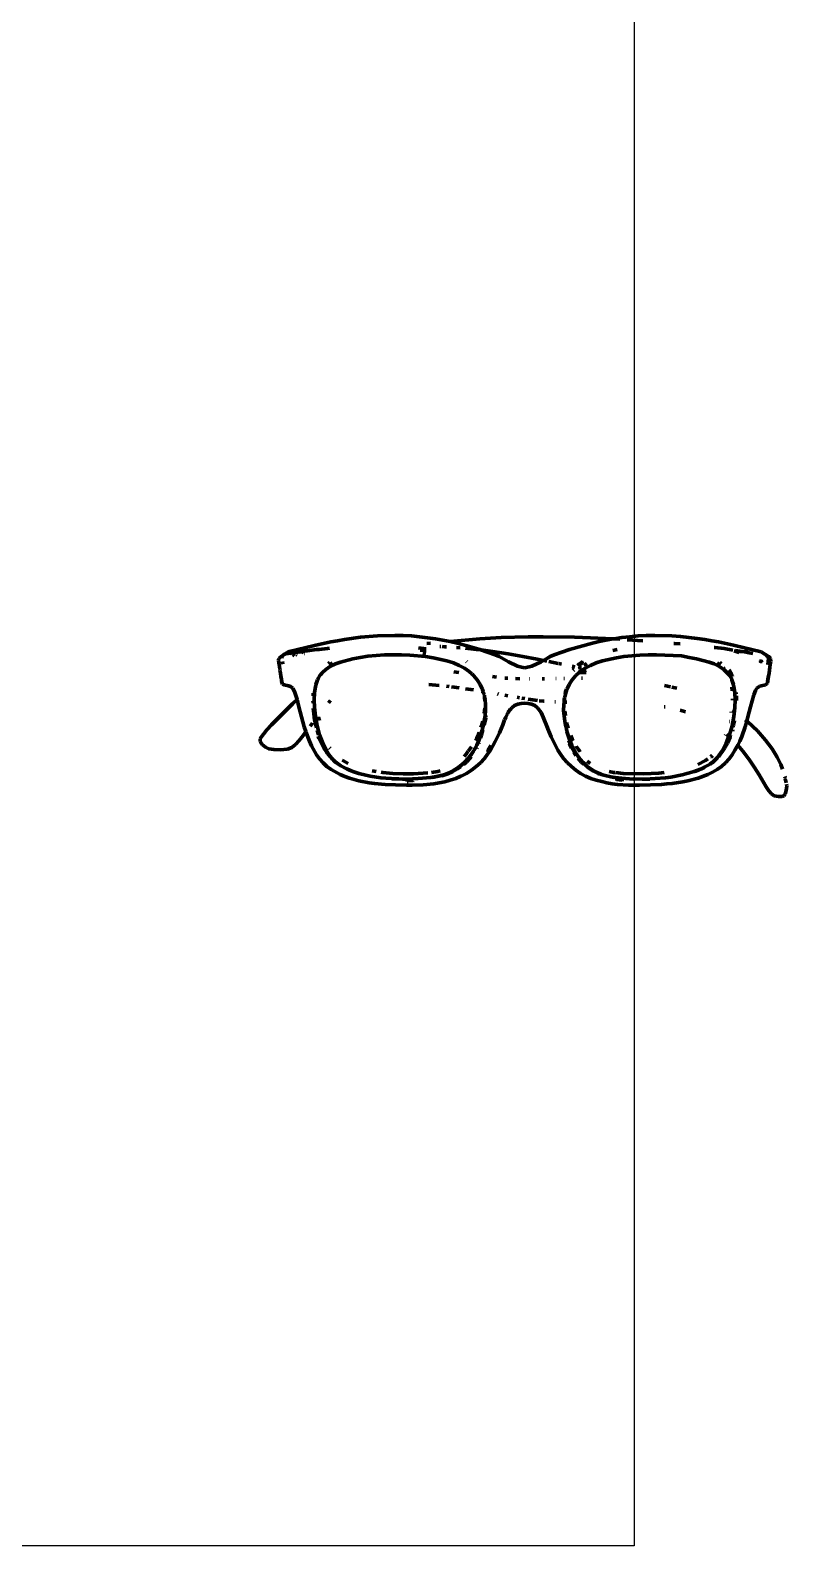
# Model space of a CAD drawing. Header units: millimetres. Extents: x 4307 to 31003, y 2809 to 20009.
# Drawn here: x 19522.9 to 19723.2, y 8538 to 8939.7 of the extents above; entities that cross this region are included whole.
import ezdxf

# ---------------------------------------------------------------- set-up
doc = ezdxf.new("R2010")
doc.units = ezdxf.units.MM
doc.layers.add('ProfileEdges', color=7, linetype='Continuous')

msp = doc.modelspace()

# ---------------------------------------------------------------- linework, layer by layer
msp.add_line((19618.59, 8741.74), (19619.75, 8741.62))
msp.add_lwpolyline([(17159.58, 9782.64), (19682.84, 9782.64), (19682.84, 8537.98), (17159.58, 8537.98)], close=True)
at = {"layer": 'ProfileEdges', "lineweight": 211}
for p, q in [((19604.31, 8777.88), (19602.52, 8777.56)), ((19604.31, 8777.88), (19606.16, 8778.23)), ((19610.34, 8778.8), (19606.16, 8778.23)), ((19610.34, 8778.8), (19614.86, 8779.16)), ((19614.86, 8779.16), (19619.42, 8779.28)), ((19621.66, 8779.25), (19619.42, 8779.28)), ((19623.85, 8779.15), (19621.66, 8779.25)), ((19623.85, 8779.15), (19626.02, 8778.95)), ((19630.21, 8778.43), (19626.02, 8778.95)), ((19634.12, 8777.72), (19630.21, 8778.43)), ((19641.97, 8778.38), (19634.12, 8777.72)), ((19647.64, 8778.75), (19641.97, 8778.38)), ((19654.79, 8778.91), (19647.64, 8778.75)), ((19654.79, 8778.91), (19658.76, 8778.93)), ((19667.08, 8778.83), (19658.76, 8778.93)), ((19671.26, 8778.68), (19667.08, 8778.83)), ((19677.18, 8778.37), (19671.26, 8778.68)), ((19673.6, 8777.72), (19677.18, 8778.37)), ((19677.18, 8778.37), (19677.52, 8778.43)), ((19679.03, 8778.27), (19677.18, 8778.37)), ((19677.52, 8778.43), (19679.59, 8778.76)), ((19681.72, 8778.96), (19679.59, 8778.76)), ((19685.12, 8777.83), (19681.02, 8778.13)), ((19683.87, 8779.15), (19681.72, 8778.96)), ((19686.07, 8779.25), (19683.87, 8779.15)), ((19688.31, 8779.28), (19686.07, 8779.25)), ((19692.86, 8779.16), (19688.31, 8779.28)), ((19692.86, 8779.16), (19695.13, 8778.98)), ((19695.13, 8778.98), (19699.51, 8778.51)), ((19699.51, 8778.51), (19701.57, 8778.23)), ((19703.42, 8777.88), (19701.57, 8778.23)), ((19703.42, 8777.88), (19705.21, 8777.56)), ((19589.79, 8773.99), (19589.32, 8773.71)), ((19589.79, 8773.99), (19589.72, 8773.82)), ((19590.36, 8774.34), (19589.79, 8773.99)), ((19589.84, 8774.11), (19589.79, 8773.99)), ((19590.36, 8774.34), (19589.84, 8774.11)), ((19590.45, 8774.38), (19590.36, 8774.34)), ((19591.28, 8774.9), (19590.45, 8774.38)), ((19591.97, 8774.61), (19590.45, 8774.38)), ((19591.28, 8774.9), (19591.56, 8775.02)), ((19591.56, 8775.02), (19595.64, 8776.01)), ((19593.48, 8774.82), (19591.97, 8774.61)), ((19592.2, 8774.43), (19591.97, 8774.61)), ((19592.47, 8774.22), (19592.9, 8773.89)), ((19593.26, 8774.13), (19593.11, 8773.93)), ((19593.57, 8774.02), (19593.43, 8774.13)), ((19593.48, 8774.82), (19593.85, 8774.87)), ((19593.85, 8774.87), (19593.9, 8774.88)), ((19594.25, 8775.56), (19593.87, 8775.32)), ((19593.87, 8775.32), (19594.45, 8775.45)), ((19593.9, 8774.88), (19594.21, 8775.11)), ((19593.9, 8774.88), (19594.24, 8774.93)), ((19594.21, 8775.11), (19594.57, 8775.35)), ((19596.25, 8775.2), (19594.24, 8774.93)), ((19595.13, 8775.17), (19594.24, 8774.93)), ((19594.24, 8774.93), (19595.17, 8774.84)), ((19594.5, 8775.68), (19594.41, 8775.66)), ((19594.45, 8775.45), (19595.05, 8775.58)), ((19594.57, 8775.35), (19595.77, 8775.64)), ((19595.05, 8775.58), (19595.56, 8775.69)), ((19595.45, 8775.41), (19595.13, 8775.17)), ((19595.17, 8774.84), (19595.35, 8774.68)), ((19595.77, 8775.64), (19595.45, 8775.41)), ((19595.54, 8774.52), (19595.61, 8774.46)), ((19598.56, 8776.69), (19595.64, 8776.01)), ((19596.25, 8775.2), (19598.75, 8775.52)), ((19602.52, 8777.56), (19598.56, 8776.69)), ((19598.75, 8775.52), (19599.4, 8775.6)), ((19599.45, 8775.6), (19601.66, 8775.86)), ((19602.13, 8775.91), (19601.66, 8775.86)), ((19616.73, 8774.12), (19612.34, 8773.77)), ((19616.73, 8774.12), (19621.2, 8774.16)), ((19623.4, 8774.07), (19621.2, 8774.16)), ((19623.4, 8774.07), (19627.62, 8773.67)), ((19627.64, 8775.73), (19625.72, 8775.98)), ((19627.74, 8775.28), (19626.19, 8775.42)), ((19626.87, 8774.62), (19627.68, 8774.51)), ((19627.78, 8775.71), (19627.64, 8775.73)), ((19628.87, 8777.23), (19627.89, 8777.14)), ((19631.66, 8776.34), (19631.37, 8776.35)), ((19632.73, 8776.3), (19631.99, 8776.33)), ((19632.73, 8776.3), (19633.15, 8776.27)), ((19635.93, 8777.28), (19634.12, 8777.72)), ((19635.8, 8776.09), (19636.76, 8776.02)), ((19639.21, 8776.34), (19635.93, 8777.28)), ((19641.13, 8775.6), (19638.19, 8775.89)), ((19639.21, 8776.34), (19642.01, 8775.53)), ((19642.01, 8775.53), (19641.13, 8775.6)), ((19642.01, 8775.53), (19642.21, 8775.46)), ((19645.32, 8775.06), (19642.21, 8775.46)), ((19642.21, 8775.46), (19646.05, 8774.18)), ((19649.44, 8774.42), (19645.32, 8775.06)), ((19646.05, 8774.18), (19647.06, 8773.71)), ((19653.4, 8773.72), (19649.44, 8774.42)), ((19661.68, 8774.18), (19660.61, 8773.66)), ((19665.72, 8775.53), (19661.68, 8774.18)), ((19665.72, 8775.53), (19671.8, 8777.25)), ((19671.8, 8777.25), (19673.6, 8777.72)), ((19677.96, 8775.46), (19677.17, 8775.31)), ((19677.96, 8775.46), (19678.35, 8775.52)), ((19680.11, 8773.67), (19684.33, 8774.07)), ((19686.53, 8774.16), (19684.33, 8774.07)), ((19686.53, 8774.16), (19688.76, 8774.18)), ((19688.76, 8774.18), (19693.22, 8773.98)), ((19693.22, 8773.98), (19695.42, 8773.84)), ((19693.34, 8777.19), (19693.57, 8777.17)), ((19693.57, 8777.17), (19695.07, 8777.02)), ((19704.08, 8776.13), (19704.21, 8776.12)), ((19704.21, 8776.12), (19706.7, 8775.78)), ((19705.21, 8777.56), (19709.17, 8776.69)), ((19708.95, 8775.42), (19706.7, 8775.78)), ((19709.17, 8776.69), (19712.09, 8776.01)), ((19710.66, 8774.79), (19709.38, 8775.18)), ((19709.38, 8775.18), (19710.03, 8775.12)), ((19712.04, 8774.92), (19709.57, 8775.32)), ((19710.78, 8775.04), (19712.04, 8774.92)), ((19712.04, 8774.92), (19713.31, 8774.71)), ((19712.09, 8776.01), (19716.17, 8775.02)), ((19712.19, 8775.69), (19712.68, 8775.58)), ((19712.72, 8775.79), (19712.54, 8775.78)), ((19712.68, 8775.58), (19712.87, 8775.54)), ((19713.32, 8775.66), (19712.72, 8775.79)), ((19713.31, 8774.71), (19714.29, 8774.54)), ((19713.48, 8775.56), (19713.32, 8775.66)), ((19716.17, 8775.02), (19716.45, 8774.9)), ((19718.41, 8773.71), (19716.45, 8774.9)), ((19717.7, 8773.96), (19717.67, 8773.96)), ((19718.29, 8773.67), (19717.7, 8773.96)), ((19588.68, 8772.77), (19588.77, 8773.19)), ((19588.76, 8771.99), (19588.68, 8772.77)), ((19588.76, 8771.99), (19588.83, 8771.58)), ((19589.32, 8773.71), (19588.77, 8773.19)), ((19588.83, 8771.58), (19588.82, 8771.55)), ((19588.82, 8771.55), (19588.82, 8771.5)), ((19588.82, 8771.5), (19588.89, 8771.18)), ((19588.93, 8770.94), (19588.89, 8771.18)), ((19588.91, 8770.89), (19588.93, 8770.94)), ((19589.04, 8770.15), (19588.91, 8770.89)), ((19589.03, 8770.1), (19589.04, 8770.15)), ((19589.16, 8769.32), (19589.03, 8770.1)), ((19589.62, 8773.41), (19589.63, 8773.27)), ((19589.83, 8771.69), (19589.7, 8772.42)), ((19600.29, 8769.49), (19601.17, 8770.22)), ((19602.44, 8771.1), (19601.17, 8770.22)), ((19602.21, 8772.15), (19601.78, 8771.84)), ((19602.11, 8771.42), (19602.92, 8771.98)), ((19603.7, 8771.73), (19602.44, 8771.1)), ((19605.05, 8772.23), (19603.7, 8771.73)), ((19605.05, 8772.23), (19608.35, 8773.12)), ((19608.35, 8773.12), (19610.28, 8773.48)), ((19610.28, 8773.48), (19612.34, 8773.77)), ((19627.62, 8773.67), (19629.6, 8773.36)), ((19633.27, 8772.52), (19629.6, 8773.36)), ((19633.27, 8772.52), (19634.97, 8772.03)), ((19636.47, 8771.34), (19634.97, 8772.03)), ((19636.47, 8771.34), (19637.88, 8770.59)), ((19637.88, 8770.59), (19639.15, 8769.71)), ((19638.46, 8772.34), (19638.53, 8772.29)), ((19647.06, 8773.71), (19649.53, 8772.3)), ((19651.97, 8771.14), (19649.53, 8772.3)), ((19652.98, 8770.85), (19651.97, 8771.14)), ((19652.98, 8770.85), (19653.86, 8770.7)), ((19653.4, 8773.72), (19657.13, 8773.01)), ((19655.76, 8771.14), (19653.86, 8770.7)), ((19655.76, 8771.14), (19658.19, 8772.3)), ((19658.84, 8772.66), (19657.13, 8773.01)), ((19658.84, 8772.66), (19658.19, 8772.3)), ((19658.91, 8772.65), (19658.84, 8772.66)), ((19660.61, 8773.66), (19658.91, 8772.65)), ((19659.68, 8772.49), (19658.91, 8772.65)), ((19662.69, 8771.88), (19660.21, 8772.38)), ((19663.62, 8771.69), (19662.86, 8771.84)), ((19666.43, 8771.11), (19667.16, 8770.97)), ((19667.03, 8770.62), (19666.51, 8770.81)), ((19666.71, 8770), (19666.87, 8770.21)), ((19668.25, 8771.67), (19667.93, 8771.35)), ((19668.02, 8771.11), (19668.2, 8771.29)), ((19668.14, 8770.77), (19668.57, 8770.68)), ((19668.2, 8771.29), (19669.18, 8771.98)), ((19668.25, 8771.67), (19669.25, 8772.41)), ((19668.27, 8770.4), (19668.57, 8770.68)), ((19668.49, 8770.09), (19668.36, 8770.14)), ((19668.57, 8770.68), (19668.66, 8770.76)), ((19668.57, 8770.68), (19668.77, 8770.64)), ((19669.65, 8770.46), (19668.57, 8769.71)), ((19668.84, 8770.88), (19668.66, 8770.76)), ((19669.34, 8772.09), (19669.48, 8772.2)), ((19669.9, 8771.61), (19669.56, 8771.37)), ((19669.56, 8770.48), (19669.65, 8770.46)), ((19669.84, 8770.59), (19669.65, 8770.46)), ((19669.65, 8770.46), (19670.17, 8770.35)), ((19669.84, 8770.59), (19671.25, 8771.34)), ((19670.3, 8771.81), (19669.9, 8771.61)), ((19671.25, 8771.34), (19672.76, 8772.03)), ((19672.76, 8772.03), (19674.46, 8772.52)), ((19674.46, 8772.52), (19678.13, 8773.36)), ((19680.11, 8773.67), (19678.13, 8773.36)), ((19695.42, 8773.84), (19697.45, 8773.48)), ((19697.45, 8773.48), (19699.38, 8773.12)), ((19702.68, 8772.23), (19699.38, 8773.12)), ((19704.03, 8771.73), (19702.68, 8772.23)), ((19704.03, 8771.73), (19705.28, 8771.1)), ((19705.62, 8771.42), (19704.81, 8771.98)), ((19706.56, 8770.22), (19705.28, 8771.1)), ((19705.52, 8772.15), (19705.95, 8771.84)), ((19706.75, 8770.51), (19706.54, 8770.69)), ((19707.44, 8769.49), (19706.56, 8770.22)), ((19707.92, 8770.08), (19708.17, 8769.84)), ((19708.17, 8769.84), (19708.61, 8769.12)), ((19716.09, 8772.48), (19716.31, 8772.43)), ((19716.22, 8772.54), (19716.31, 8772.5)), ((19716.3, 8772.36), (19716.31, 8772.43)), ((19716.31, 8772.5), (19716.32, 8772.59)), ((19716.31, 8772.5), (19716.53, 8772.43)), ((19716.31, 8772.43), (19716.31, 8772.5)), ((19716.31, 8772.43), (19716.53, 8772.43)), ((19716.53, 8772.43), (19716.57, 8772.37)), ((19716.57, 8772.37), (19716.73, 8772.34)), ((19716.57, 8772.37), (19716.74, 8772.15)), ((19718.25, 8771.47), (19718.46, 8773.06)), ((19718.35, 8773.48), (19718.29, 8773.67)), ((19718.42, 8773.25), (19718.36, 8773.43)), ((19718.41, 8773.71), (19718.96, 8773.19)), ((19718.7, 8770.05), (19718.57, 8769.32)), ((19718.69, 8770.15), (19718.82, 8770.84)), ((19718.7, 8770.05), (19718.69, 8770.15)), ((19718.81, 8770.89), (19718.7, 8770.1)), ((19718.8, 8770.94), (19718.91, 8771.5)), ((19718.82, 8770.84), (19718.8, 8770.94)), ((19718.9, 8771.6), (19719.03, 8772.5)), ((19718.91, 8771.55), (19718.9, 8771.6)), ((19718.91, 8771.5), (19718.91, 8771.55)), ((19719, 8772.93), (19718.96, 8773.19)), ((19719, 8772.93), (19719.03, 8772.5)), ((19589.27, 8768.51), (19589.16, 8769.32)), ((19589.26, 8768.46), (19589.27, 8768.51)), ((19589.26, 8768.46), (19589.37, 8767.83)), ((19589.36, 8768.28), (19589.46, 8767.59)), ((19589.37, 8767.83), (19589.36, 8768.28)), ((19589.36, 8767.77), (19589.37, 8767.83)), ((19589.4, 8767.63), (19589.36, 8767.77)), ((19589.42, 8767.45), (19589.4, 8767.63)), ((19589.44, 8767.35), (19589.42, 8767.45)), ((19589.43, 8767.29), (19589.44, 8767.35)), ((19589.43, 8767.29), (19589.47, 8767.14)), ((19589.46, 8767.59), (19589.53, 8767.1)), ((19589.68, 8766.4), (19589.47, 8767.14)), ((19589.53, 8767.1), (19589.47, 8767.14)), ((19590.13, 8766.19), (19589.68, 8766.4)), ((19590.13, 8766.19), (19591.32, 8765.92)), ((19591.86, 8765.71), (19591.32, 8765.92)), ((19598.98, 8767.5), (19598.45, 8765.74)), ((19598.98, 8767.5), (19598.55, 8766.25)), ((19598.99, 8767.57), (19598.98, 8767.5)), ((19599.03, 8767.65), (19598.99, 8767.57)), ((19599.03, 8767.65), (19599.7, 8768.84)), ((19599.11, 8767.94), (19599.03, 8767.65)), ((19599.99, 8769.15), (19599.7, 8768.84)), ((19599.76, 8768.74), (19599.73, 8768.66)), ((19599.99, 8769.15), (19599.76, 8768.74)), ((19600.29, 8769.49), (19599.99, 8769.15)), ((19600.09, 8769.33), (19599.99, 8769.15)), ((19600.09, 8769.33), (19600.29, 8769.49)), ((19631.16, 8766), (19628.5, 8766.28)), ((19636.44, 8769.45), (19635.07, 8769.6)), ((19639.15, 8769.71), (19639.84, 8769.08)), ((19639.84, 8769.08), (19639.62, 8769.11)), ((19639.9, 8769.07), (19639.84, 8769.08)), ((19639.9, 8769.07), (19640.28, 8768.68)), ((19641.25, 8767.54), (19640.28, 8768.68)), ((19642.06, 8766.28), (19641.25, 8767.54)), ((19642.06, 8766.28), (19642.62, 8765.13)), ((19645.89, 8768.29), (19645.37, 8768.36)), ((19645.89, 8768.29), (19646.4, 8768.23)), ((19648.61, 8767.97), (19648.76, 8767.95)), ((19649.35, 8767.93), (19648.76, 8767.95)), ((19652.6, 8767.81), (19651.45, 8767.86)), ((19655.14, 8767.79), (19655.07, 8767.79)), ((19659.14, 8767.79), (19658.47, 8767.78)), ((19662.23, 8767.83), (19662.14, 8767.83)), ((19664.36, 8767.87), (19664.24, 8767.87)), ((19665.09, 8765.13), (19665.65, 8766.28)), ((19665.65, 8766.28), (19666.47, 8767.54)), ((19667.44, 8768.68), (19666.47, 8767.54)), ((19667.44, 8768.68), (19668.32, 8769.48)), ((19668.22, 8769.48), (19668.32, 8769.48)), ((19668.32, 8769.48), (19668.57, 8769.71)), ((19668.32, 8769.48), (19670.11, 8769.5)), ((19669.14, 8767.96), (19668.86, 8767.95)), ((19670.11, 8769.5), (19669.87, 8769.59)), ((19690.92, 8766.02), (19692.51, 8765.66)), ((19707.64, 8769.33), (19707.44, 8769.49)), ((19707.44, 8769.49), (19707.74, 8769.15)), ((19707.64, 8769.33), (19707.74, 8769.15)), ((19707.74, 8769.15), (19707.91, 8768.84)), ((19707.74, 8769.15), (19708.03, 8768.84)), ((19708.62, 8767.94), (19708.03, 8768.84)), ((19708.88, 8768.61), (19708.61, 8769.12)), ((19708.66, 8767.8), (19708.62, 8767.94)), ((19708.66, 8767.8), (19708.7, 8767.65)), ((19708.74, 8767.57), (19708.7, 8767.65)), ((19708.75, 8767.51), (19708.74, 8767.57)), ((19709.17, 8766.25), (19708.75, 8767.51)), ((19708.75, 8767.51), (19709.27, 8765.74)), ((19708.92, 8768.51), (19708.88, 8768.61)), ((19715.32, 8765.27), (19716.11, 8765.87)), ((19717.6, 8766.19), (19716.11, 8765.87)), ((19717.9, 8766.39), (19717.6, 8766.19)), ((19718.21, 8766.72), (19717.9, 8766.39)), ((19718.2, 8767.1), (19718.27, 8767.59)), ((19718.26, 8767.14), (19718.2, 8767.1)), ((19718.26, 8767.14), (19718.21, 8766.72)), ((19718.3, 8767.29), (19718.26, 8767.14)), ((19718.27, 8767.59), (19718.37, 8768.28)), ((19718.3, 8767.43), (19718.29, 8767.35)), ((19718.29, 8767.35), (19718.3, 8767.29)), ((19718.33, 8767.63), (19718.3, 8767.43)), ((19718.37, 8767.72), (19718.33, 8767.63)), ((19718.36, 8767.83), (19718.47, 8768.41)), ((19718.37, 8768.28), (19718.36, 8767.83)), ((19718.37, 8767.77), (19718.36, 8767.83)), ((19718.37, 8767.72), (19718.37, 8767.77)), ((19718.57, 8769.32), (19718.46, 8768.51)), ((19718.46, 8768.51), (19718.47, 8768.46)), ((19718.47, 8768.41), (19718.47, 8768.46)), ((19592.41, 8765.27), (19591.86, 8765.71)), ((19593.55, 8762.32), (19592.34, 8761.15)), ((19592.41, 8765.27), (19592.98, 8764.17)), ((19593.49, 8762.55), (19592.98, 8764.17)), ((19593.55, 8762.32), (19593.49, 8762.55)), ((19594.04, 8760.4), (19593.55, 8762.32)), ((19593.68, 8762.44), (19593.59, 8762.36)), ((19597.79, 8761.77), (19597.78, 8762.02)), ((19597.82, 8763.71), (19597.8, 8763.28)), ((19597.82, 8763.71), (19597.84, 8763.96)), ((19598.22, 8764.04), (19598.13, 8762.23)), ((19598.13, 8762.23), (19598.19, 8760.19)), ((19598.45, 8765.74), (19598.22, 8764.04)), ((19601.87, 8761.42), (19602.44, 8762.07)), ((19633.86, 8765.72), (19633.13, 8765.8)), ((19636.46, 8765.38), (19634.5, 8765.64)), ((19640.28, 8764.84), (19638.18, 8765.15)), ((19642.87, 8764.42), (19642.37, 8764.51)), ((19642.63, 8765.1), (19642.62, 8765.13)), ((19642.7, 8764.95), (19642.63, 8765.1)), ((19642.87, 8764.42), (19642.7, 8764.95)), ((19642.85, 8765.07), (19642.86, 8765.03)), ((19643.07, 8763.73), (19642.87, 8764.42)), ((19643.15, 8763.56), (19643.07, 8763.73)), ((19643.18, 8763.48), (19643.15, 8763.56)), ((19643.24, 8762.84), (19643.18, 8763.48)), ((19643.24, 8762.84), (19643.32, 8762.06)), ((19643.35, 8762.3), (19643.24, 8762.84)), ((19643.32, 8762.06), (19643.32, 8761.92)), ((19643.48, 8760.85), (19643.35, 8762.3)), ((19646.88, 8763.73), (19646.65, 8763.77)), ((19649.37, 8763.29), (19648.61, 8763.42)), ((19651.82, 8762.88), (19652.52, 8762.76)), ((19653.06, 8762.67), (19653.85, 8762.54)), ((19654.8, 8762.39), (19657.27, 8762.05)), ((19657.71, 8761.99), (19658.86, 8761.83)), ((19659.05, 8761.82), (19658.86, 8761.83)), ((19664.34, 8762.3), (19664.27, 8761.63)), ((19664.34, 8762.3), (19664.44, 8762.77)), ((19664.36, 8762.06), (19664.44, 8762.77)), ((19664.36, 8761.63), (19664.36, 8762.06)), ((19664.44, 8762.77), (19664.45, 8762.91)), ((19664.45, 8762.91), (19664.63, 8763.73)), ((19664.57, 8763.79), (19664.79, 8764.88)), ((19664.63, 8763.73), (19665.01, 8764.95)), ((19664.85, 8765.05), (19664.79, 8764.88)), ((19665.06, 8765.06), (19665.01, 8764.95)), ((19665.09, 8765.13), (19665.06, 8765.06)), ((19692.87, 8765.58), (19694.14, 8765.29)), ((19708.76, 8765.61), (19708.85, 8764.58)), ((19708.88, 8762.17), (19708.88, 8762.47)), ((19709.27, 8765.74), (19709.5, 8764.04)), ((19709.5, 8764.04), (19709.59, 8762.23)), ((19709.51, 8760.19), (19709.59, 8762.23)), ((19709.89, 8763.83), (19709.87, 8764.18)), ((19709.95, 8762.54), (19709.92, 8763.27)), ((19709.93, 8762.03), (19709.95, 8762.54)), ((19713.63, 8760.33), (19714.55, 8763.5)), ((19714.99, 8764.71), (19714.55, 8763.5)), ((19715.32, 8765.27), (19714.99, 8764.71)), ((19586.8, 8755.57), (19592.34, 8761.15)), ((19594.04, 8760.4), (19594.7, 8757.75)), ((19597.8, 8761.36), (19597.79, 8761.77)), ((19597.87, 8759.4), (19597.85, 8760)), ((19597.87, 8759.4), (19598.21, 8756.94)), ((19598.19, 8760.19), (19598.44, 8757.83)), ((19598.44, 8757.83), (19598.88, 8755.36)), ((19642.88, 8755.22), (19643.38, 8757.99)), ((19643.09, 8758.58), (19643.21, 8759.28)), ((19643.27, 8760.03), (19643.21, 8759.28)), ((19643.38, 8757.99), (19643.49, 8759.41)), ((19643.49, 8759.41), (19643.48, 8760.85)), ((19643.65, 8757.94), (19643.63, 8757.8)), ((19649.26, 8758.52), (19648.83, 8757.63)), ((19649.26, 8758.52), (19649.42, 8758.84)), ((19649.58, 8759.03), (19649.42, 8758.84)), ((19650.47, 8760.12), (19649.58, 8759.03)), ((19650.05, 8759.76), (19649.58, 8759.03)), ((19650.47, 8760.12), (19651.19, 8760.67)), ((19651.19, 8760.67), (19652.02, 8761.07)), ((19652.02, 8761.07), (19652.91, 8761.25)), ((19652.91, 8761.25), (19653.84, 8761.3)), ((19654.77, 8761.25), (19653.84, 8761.3)), ((19655.7, 8761.07), (19654.77, 8761.25)), ((19655.7, 8761.07), (19656.54, 8760.68)), ((19657.21, 8760.12), (19656.54, 8760.68)), ((19658.24, 8758.84), (19657.21, 8760.12)), ((19658.77, 8757.6), (19658.24, 8758.84)), ((19661.86, 8761.65), (19661.98, 8761.65)), ((19664.19, 8760.85), (19664.17, 8759.41)), ((19664.17, 8759.41), (19664.46, 8756.6)), ((19664.27, 8761.63), (19664.19, 8760.85)), ((19664.21, 8761.63), (19664.27, 8761.63)), ((19664.27, 8761.63), (19664.36, 8761.63)), ((19664.36, 8761.45), (19664.36, 8761.63)), ((19664.36, 8761.63), (19665.06, 8761.62)), ((19664.65, 8757.95), (19664.45, 8759.21)), ((19690.81, 8760.36), (19691.07, 8760.32)), ((19696.45, 8759.04), (19695.01, 8759.48)), ((19708.57, 8758.85), (19708.59, 8759.01)), ((19709.32, 8758.99), (19708.79, 8759.31)), ((19709.25, 8757.83), (19708.79, 8755.36)), ((19709.25, 8757.83), (19709.51, 8760.19)), ((19713.63, 8760.33), (19713, 8757.75)), ((19585.55, 8754.22), (19584.63, 8753.14)), ((19585.55, 8754.22), (19586.8, 8755.57)), ((19594.7, 8757.75), (19595.42, 8755.07)), ((19595.42, 8755.07), (19595.84, 8753.78)), ((19595.84, 8753.78), (19595.87, 8753.73)), ((19597.62, 8756.07), (19597.02, 8755.26)), ((19598.13, 8755.92), (19598.11, 8756.02)), ((19598.22, 8756.88), (19598.18, 8756.82)), ((19598.28, 8756.96), (19598.21, 8756.94)), ((19598.21, 8756.94), (19598.22, 8756.88)), ((19598.22, 8756.88), (19598.69, 8754.81)), ((19598.88, 8757.76), (19598.64, 8757.44)), ((19599.53, 8752.98), (19598.88, 8755.36)), ((19598.88, 8754.11), (19599.27, 8752.93)), ((19599.28, 8757.6), (19599.26, 8757.7)), ((19599.28, 8757.6), (19599.47, 8756.76)), ((19641.7, 8751.47), (19642.59, 8754.15)), ((19642.28, 8754.92), (19642.41, 8755.3)), ((19642.73, 8756.55), (19642.41, 8755.3)), ((19642.8, 8754.16), (19642.44, 8752.97)), ((19642.59, 8754.15), (19642.88, 8755.22)), ((19643.31, 8756.2), (19643.15, 8755.54)), ((19643.31, 8756.2), (19643.54, 8757.23)), ((19643.58, 8757.46), (19643.54, 8757.23)), ((19648.07, 8755.59), (19647.14, 8753.48)), ((19648.54, 8756.87), (19648.07, 8755.59)), ((19648.54, 8756.87), (19648.61, 8757.03)), ((19648.61, 8757.03), (19648.83, 8757.63)), ((19658.77, 8757.6), (19659.91, 8754.78)), ((19659.91, 8754.78), (19660, 8754.54)), ((19660, 8754.54), (19660.43, 8753.48)), ((19664.66, 8755.51), (19664.46, 8756.6)), ((19664.66, 8755.51), (19664.89, 8754.63)), ((19664.89, 8754.63), (19665.06, 8753.85)), ((19664.96, 8756.18), (19665.17, 8755.3)), ((19665.06, 8753.85), (19665.37, 8752.8)), ((19665.37, 8754.68), (19665.17, 8755.3)), ((19708.12, 8752.98), (19708.79, 8755.36)), ((19708.13, 8756.44), (19708.15, 8756.5)), ((19708.87, 8753.9), (19709.01, 8754.32)), ((19709, 8755.02), (19709.16, 8755.61)), ((19709.43, 8756.75), (19709.16, 8755.61)), ((19711.35, 8752.52), (19712.27, 8755.07)), ((19712.68, 8756.57), (19712.27, 8756.89)), ((19712.27, 8755.07), (19712.68, 8756.57)), ((19712.68, 8756.57), (19713, 8757.75)), ((19712.99, 8756.35), (19712.68, 8756.57)), ((19715.53, 8753.97), (19712.99, 8756.35)), ((19715.53, 8753.97), (19717.66, 8751.55)), ((19583.82, 8751.86), (19583.76, 8751.16)), ((19583.76, 8751.16), (19584.3, 8750.38)), ((19584.09, 8752.33), (19583.82, 8751.86)), ((19584.63, 8753.14), (19584.09, 8752.33)), ((19585.17, 8749.69), (19584.3, 8750.38)), ((19593.11, 8750.36), (19592.21, 8749.62)), ((19594.09, 8751.43), (19593.11, 8750.36)), ((19594.09, 8751.43), (19595.16, 8752.78)), ((19595.16, 8752.78), (19595.87, 8753.73)), ((19595.87, 8753.73), (19596.83, 8751.28)), ((19596.83, 8751.28), (19597.41, 8750.06)), ((19597.41, 8750.06), (19598.74, 8747.67)), ((19599.13, 8752.61), (19599.33, 8752.05)), ((19600.62, 8749.44), (19599.33, 8752.05)), ((19599.53, 8752.98), (19600.36, 8750.75)), ((19599.53, 8752.13), (19600.47, 8749.96)), ((19600.36, 8750.75), (19601.37, 8748.7)), ((19600.47, 8749.96), (19601.02, 8748.93)), ((19640.49, 8748.92), (19641.14, 8750.17)), ((19640.49, 8748.92), (19641.07, 8749.85)), ((19640.86, 8751.42), (19641.22, 8752.08)), ((19641.7, 8751.47), (19641.14, 8750.17)), ((19641.22, 8752.08), (19641.62, 8753.02)), ((19641.58, 8752.55), (19641.22, 8752.08)), ((19641.54, 8752.72), (19641.62, 8753.02)), ((19641.62, 8753.02), (19641.85, 8753.58)), ((19641.83, 8753.56), (19641.62, 8753.02)), ((19641.8, 8750.64), (19641.83, 8750.69)), ((19642.44, 8752.97), (19642.14, 8752.17)), ((19644.88, 8750.14), (19644.12, 8748.77)), ((19646.06, 8751.18), (19644.78, 8748.9)), ((19644.88, 8750.03), (19644.88, 8750.14)), ((19647.14, 8753.48), (19646.06, 8751.18)), ((19660.43, 8753.48), (19660.86, 8752.38)), ((19661.46, 8751.18), (19660.86, 8752.38)), ((19662.66, 8748.9), (19661.46, 8751.18)), ((19665.37, 8752.8), (19665.81, 8751.47)), ((19665.51, 8751.41), (19665.95, 8750.4)), ((19665.79, 8750.35), (19665.68, 8750.63)), ((19665.79, 8750.35), (19666.26, 8749.38)), ((19665.81, 8751.47), (19666.33, 8750.17)), ((19665.89, 8752.55), (19666.62, 8751.33)), ((19665.89, 8752.55), (19666.59, 8751.34)), ((19665.99, 8752.72), (19665.97, 8752.78)), ((19666.04, 8752.76), (19666.42, 8751.81)), ((19666.93, 8748.92), (19666.33, 8750.17)), ((19666.66, 8751.33), (19666.42, 8751.81)), ((19667.48, 8749.9), (19667.52, 8749.9)), ((19667.52, 8749.9), (19667.53, 8749.81)), ((19668.43, 8748.59), (19667.53, 8749.81)), ((19706.19, 8748.7), (19707.24, 8750.75)), ((19706.81, 8749.39), (19707.55, 8750.73)), ((19707.06, 8752.97), (19706.99, 8752.8)), ((19707.96, 8752.58), (19707.24, 8750.75)), ((19707.4, 8753.08), (19707.67, 8752.86)), ((19707.54, 8750.85), (19707.63, 8751.03)), ((19708.24, 8752.3), (19707.55, 8750.73)), ((19707.63, 8751.03), (19708.17, 8752.38)), ((19707.67, 8752.86), (19707.96, 8752.58)), ((19708.12, 8752.98), (19707.96, 8752.58)), ((19707.96, 8752.58), (19708.17, 8752.38)), ((19708.17, 8752.38), (19708.38, 8752.92)), ((19708.17, 8752.38), (19708.24, 8752.3)), ((19708.31, 8752.46), (19708.24, 8752.3)), ((19708.24, 8752.3), (19708.37, 8752.18)), ((19710.27, 8750.22), (19709.56, 8748.84)), ((19710.81, 8751.28), (19710.27, 8750.22)), ((19710.27, 8750.22), (19711.67, 8748.59)), ((19711.35, 8752.52), (19710.81, 8751.28)), ((19719.37, 8749.19), (19717.66, 8751.55)), ((19586.09, 8749.23), (19585.17, 8749.69)), ((19586.09, 8749.23), (19587.39, 8749.06)), ((19589.08, 8749), (19587.39, 8749.06)), ((19589.08, 8749), (19591.03, 8749.16)), ((19592.21, 8749.62), (19591.03, 8749.16)), ((19598.74, 8747.67), (19599.54, 8746.55)), ((19599.54, 8746.55), (19600.43, 8745.52)), ((19601.02, 8748.93), (19600.62, 8749.44)), ((19601.02, 8748.93), (19601.46, 8748.21)), ((19601.37, 8748.7), (19601.96, 8747.76)), ((19601.46, 8748.21), (19601.49, 8748.19)), ((19602.38, 8746.98), (19601.59, 8748.03)), ((19602.65, 8746.88), (19601.96, 8747.76)), ((19602.31, 8749.33), (19602.19, 8749.53)), ((19602.62, 8746.76), (19603.2, 8746.18)), ((19603.2, 8746.18), (19602.62, 8746.72)), ((19603.43, 8746.08), (19602.65, 8746.88)), ((19603.2, 8746.18), (19604.09, 8745.43)), ((19603.72, 8745.68), (19603.2, 8746.18)), ((19605.18, 8744.74), (19603.43, 8746.08)), ((19605.53, 8746.19), (19605.65, 8746.1)), ((19607.13, 8745.32), (19605.65, 8746.1)), ((19639.17, 8747.03), (19637.74, 8745.54)), ((19638.31, 8747.79), (19637.84, 8747.18)), ((19638.89, 8746.59), (19637.93, 8745.56)), ((19638.83, 8748.51), (19638.31, 8747.79)), ((19639.39, 8746.73), (19638.41, 8745.69)), ((19638.89, 8748.59), (19638.86, 8748.56)), ((19639.73, 8749.74), (19638.89, 8748.59)), ((19638.89, 8746.59), (19639.17, 8747.03)), ((19640.11, 8748.31), (19639.17, 8747.03)), ((19639.17, 8747.03), (19639.74, 8747.72)), ((19639.39, 8746.73), (19639.71, 8747.15)), ((19639.74, 8747.72), (19640.11, 8748.31)), ((19640.31, 8748.58), (19640.11, 8748.31)), ((19640.31, 8748.58), (19640.49, 8748.92)), ((19641.19, 8749.39), (19641.16, 8749.35)), ((19641.27, 8749.55), (19641.21, 8749.45)), ((19643.19, 8746.7), (19642.12, 8745.55)), ((19644.01, 8747.77), (19643.19, 8746.7)), ((19644.01, 8747.77), (19644.78, 8748.9)), ((19644.12, 8748.52), (19644.84, 8749.58)), ((19644.12, 8748.77), (19644.12, 8748.52)), ((19663.38, 8747.77), (19662.66, 8748.9)), ((19663.38, 8747.77), (19664.15, 8746.7)), ((19665.11, 8745.59), (19664.15, 8746.7)), ((19666.95, 8748.52), (19666.34, 8749.62)), ((19666.85, 8748.31), (19667.11, 8747.87)), ((19666.93, 8748.92), (19667.63, 8747.72)), ((19667.14, 8748.24), (19666.95, 8748.52)), ((19667.43, 8747.42), (19667.11, 8747.87)), ((19667.63, 8747.72), (19668.43, 8746.59)), ((19668.85, 8745.69), (19667.98, 8746.67)), ((19669.3, 8745.47), (19668.13, 8746.84)), ((19668.43, 8748.59), (19668.52, 8748.47)), ((19668.43, 8746.59), (19669.34, 8745.56)), ((19671.07, 8745.43), (19670.44, 8745.97)), ((19670.44, 8745.97), (19671.22, 8745.38)), ((19699.69, 8745.06), (19701.75, 8746.1)), ((19701.75, 8746.1), (19702.35, 8746.54)), ((19704.02, 8746.08), (19703.12, 8745.35)), ((19703.54, 8747.46), (19703.18, 8747.13)), ((19703.18, 8747.13), (19703.22, 8747.12)), ((19703.58, 8747.42), (19703.22, 8747.12)), ((19704.02, 8746.08), (19703.58, 8745.63)), ((19704.02, 8746.08), (19704.84, 8746.88)), ((19704.02, 8746.08), (19704.86, 8746.78)), ((19704.84, 8746.88), (19706.19, 8748.7)), ((19705.1, 8747.08), (19705.26, 8747.2)), ((19705.26, 8747.2), (19705.66, 8747.74)), ((19705.66, 8747.74), (19705.92, 8748.05)), ((19705.89, 8748.05), (19706.2, 8748.47)), ((19706.2, 8748.47), (19705.92, 8748.05)), ((19706.2, 8748.47), (19706.54, 8748.93)), ((19706.54, 8748.93), (19706.76, 8749.35)), ((19706.81, 8749.39), (19706.76, 8749.35)), ((19707.06, 8745.52), (19707.99, 8746.55)), ((19707.99, 8746.55), (19708.82, 8747.67)), ((19708.82, 8747.67), (19709.56, 8748.84)), ((19711.67, 8748.59), (19713.33, 8746.37)), ((19714.75, 8744.24), (19713.33, 8746.37)), ((19719.37, 8749.19), (19720.69, 8746.99)), ((19721.66, 8745.06), (19720.69, 8746.99)), ((19600.43, 8745.52), (19601.45, 8744.58)), ((19601.45, 8744.58), (19602.57, 8743.76)), ((19602.57, 8743.76), (19604.96, 8742.4)), ((19603.72, 8745.68), (19604.09, 8745.43)), ((19604.09, 8745.43), (19605.18, 8744.74)), ((19604.09, 8745.43), (19605.14, 8744.71)), ((19606.2, 8741.87), (19604.96, 8742.4)), ((19605.18, 8744.74), (19605.14, 8744.71)), ((19605.18, 8744.74), (19605.51, 8744.53)), ((19605.51, 8744.53), (19606.09, 8744.17)), ((19606.73, 8743.92), (19605.51, 8744.53)), ((19607.15, 8743.65), (19606.09, 8744.17)), ((19607.41, 8741.43), (19606.2, 8741.87)), ((19608.35, 8743.25), (19606.73, 8743.92)), ((19607.15, 8743.65), (19606.73, 8743.92)), ((19607.28, 8743.62), (19607.15, 8743.65)), ((19607.28, 8743.62), (19608.36, 8743.18)), ((19609.41, 8742.87), (19608.35, 8743.25)), ((19609.96, 8742.73), (19609.41, 8742.87)), ((19609.96, 8742.73), (19612.94, 8742)), ((19610.63, 8742.49), (19609.96, 8742.73)), ((19610.69, 8742.47), (19610.63, 8742.49)), ((19615.72, 8741.58), (19612.94, 8742)), ((19614.51, 8743.24), (19613.47, 8743.41)), ((19616.3, 8742.95), (19615.85, 8743.02)), ((19616.3, 8742.95), (19618.97, 8742.71)), ((19618.97, 8742.71), (19621.67, 8742.61)), ((19621.67, 8742.61), (19624.4, 8742.61)), ((19628.17, 8742.82), (19624.4, 8742.61)), ((19630.86, 8741.99), (19629.03, 8741.65)), ((19629.19, 8742.97), (19630.82, 8743.22)), ((19629.4, 8741.59), (19631.88, 8742.15)), ((19630.82, 8743.22), (19631.44, 8743.39)), ((19630.86, 8741.99), (19632.73, 8742.45)), ((19631.88, 8742.15), (19632.73, 8742.45)), ((19632.15, 8742.18), (19631.88, 8742.11)), ((19632.15, 8742.18), (19633.46, 8742.63)), ((19632.73, 8742.45), (19633.17, 8742.59)), ((19633.17, 8742.59), (19634.45, 8743.16)), ((19634.78, 8743.2), (19633.46, 8742.63)), ((19634.54, 8743.18), (19634.45, 8743.16)), ((19634.82, 8743.36), (19634.54, 8743.18)), ((19634.78, 8743.2), (19636.05, 8743.89)), ((19636.2, 8744.24), (19634.82, 8743.36)), ((19635.69, 8743.84), (19634.82, 8743.36)), ((19635.6, 8741.37), (19636.97, 8741.97)), ((19635.69, 8743.84), (19636.86, 8744.64)), ((19636.85, 8744.44), (19636.05, 8743.89)), ((19637.74, 8745.54), (19636.2, 8744.24)), ((19637.93, 8745.56), (19636.86, 8744.64)), ((19637.06, 8742.01), (19636.97, 8741.97)), ((19637.06, 8742.01), (19638.45, 8742.73)), ((19638.41, 8745.69), (19637.72, 8745.11)), ((19639.78, 8743.58), (19638.45, 8742.73)), ((19640.98, 8744.5), (19639.78, 8743.58)), ((19642.12, 8745.55), (19640.98, 8744.5)), ((19666.24, 8744.5), (19665.11, 8745.59)), ((19666.24, 8744.5), (19667.42, 8743.53)), ((19667.42, 8743.53), (19668.67, 8742.68)), ((19670, 8741.97), (19668.67, 8742.68)), ((19668.85, 8745.69), (19669.41, 8745.19)), ((19670.77, 8744.17), (19669.3, 8745.47)), ((19670.35, 8744.64), (19669.34, 8745.56)), ((19670, 8741.97), (19671.37, 8741.37)), ((19671.46, 8743.84), (19670.35, 8744.64)), ((19670.77, 8744.17), (19670.36, 8744.41)), ((19671.09, 8743.89), (19670.77, 8744.17)), ((19672.07, 8743.34), (19670.77, 8744.17)), ((19672.07, 8743.34), (19671.09, 8743.89)), ((19671.46, 8743.84), (19672.65, 8743.16)), ((19672.4, 8743.12), (19672.07, 8743.34)), ((19673.36, 8742.72), (19672.4, 8743.12)), ((19672.43, 8743.15), (19673.36, 8742.72)), ((19673.89, 8742.59), (19672.65, 8743.16)), ((19673.36, 8742.72), (19673.57, 8742.63)), ((19674.08, 8742.47), (19673.57, 8742.63)), ((19673.89, 8742.59), (19674.08, 8742.47)), ((19674.08, 8742.47), (19674.17, 8742.45)), ((19674.15, 8742.4), (19674.17, 8742.45)), ((19674.15, 8742.4), (19675.13, 8742.15)), ((19675.13, 8742.15), (19674.17, 8742.45)), ((19674.91, 8743.58), (19674.88, 8743.59)), ((19675.13, 8742.15), (19676.63, 8741.81)), ((19676.27, 8743.21), (19677.42, 8742.99)), ((19677.78, 8741.61), (19676.63, 8741.81)), ((19676.63, 8741.81), (19677.57, 8741.59)), ((19677.74, 8742.96), (19677.42, 8742.99)), ((19679.92, 8742.73), (19677.88, 8742.95)), ((19685.35, 8742.61), (19679.92, 8742.73)), ((19685.35, 8742.61), (19689.43, 8742.81)), ((19689.43, 8742.81), (19690.8, 8742.97)), ((19692.59, 8741.75), (19691.18, 8741.58)), ((19695.53, 8742.3), (19692.59, 8741.75)), ((19698.77, 8743.22), (19695.53, 8742.3)), ((19700.46, 8743.87), (19698.77, 8743.22)), ((19700.03, 8743.62), (19698.91, 8743.18)), ((19702.33, 8742.4), (19699.78, 8741.43)), ((19700.46, 8743.87), (19700.03, 8743.62)), ((19700.46, 8743.87), (19701.6, 8744.43)), ((19701.1, 8744.12), (19700.46, 8743.87)), ((19701.23, 8744.15), (19701.1, 8744.12)), ((19701.23, 8744.15), (19701.6, 8744.43)), ((19701.6, 8744.43), (19702.94, 8745.17)), ((19702.33, 8742.4), (19703.56, 8743.03)), ((19702.94, 8745.17), (19703.12, 8745.35)), ((19703.12, 8745.35), (19703.32, 8745.43)), ((19703.48, 8745.57), (19703.32, 8745.43)), ((19703.58, 8745.63), (19703.48, 8745.57)), ((19704.83, 8743.76), (19703.56, 8743.03)), ((19704.83, 8743.76), (19705.99, 8744.58)), ((19705.99, 8744.58), (19707.06, 8745.52)), ((19714.75, 8744.24), (19715.94, 8742.31)), ((19715.94, 8742.31), (19717.8, 8739.19)), ((19722.15, 8743.86), (19721.66, 8745.06)), ((19722.82, 8741.66), (19722.79, 8741.89)), ((19608.68, 8741.06), (19607.41, 8741.43)), ((19609.96, 8740.74), (19608.68, 8741.06)), ((19612.67, 8740.25), (19609.96, 8740.74)), ((19614.06, 8740.07), (19612.67, 8740.25)), ((19616.86, 8739.8), (19614.06, 8740.07)), ((19615.72, 8741.58), (19617.1, 8741.44)), ((19619.66, 8739.66), (19616.86, 8739.8)), ((19618.48, 8741.36), (19617.1, 8741.44)), ((19618.48, 8741.36), (19622.65, 8741.22)), ((19618.71, 8741.3), (19621.47, 8741.2)), ((19619.66, 8739.66), (19622.54, 8739.59)), ((19621.47, 8741.2), (19622.65, 8741.22)), ((19622.54, 8739.59), (19624.01, 8739.6)), ((19622.65, 8741.22), (19622.79, 8741.18)), ((19622.72, 8740.42), (19622.71, 8740.35)), ((19622.71, 8740.35), (19622.99, 8740.35)), ((19622.81, 8740.86), (19622.73, 8740.47)), ((19624.12, 8741.27), (19622.79, 8741.18)), ((19624.27, 8740.86), (19622.81, 8740.86)), ((19624.01, 8739.6), (19626.93, 8739.7)), ((19624.12, 8741.27), (19625.63, 8741.32)), ((19624.25, 8740.75), (19624.27, 8740.86)), ((19629.03, 8741.65), (19625.63, 8741.32)), ((19629.83, 8739.98), (19626.93, 8739.7)), ((19631.22, 8740.2), (19629.83, 8739.98)), ((19632.7, 8740.5), (19631.22, 8740.2)), ((19634.1, 8740.89), (19632.7, 8740.5)), ((19634.1, 8740.89), (19635.6, 8741.37)), ((19672.82, 8740.89), (19671.37, 8741.37)), ((19674.28, 8740.53), (19672.82, 8740.89)), ((19675.62, 8740.2), (19674.28, 8740.53)), ((19675.62, 8740.2), (19677, 8739.98)), ((19677, 8739.98), (19678.44, 8739.81)), ((19679.54, 8741.42), (19677.78, 8741.61)), ((19678.23, 8741.07), (19678.26, 8740.82)), ((19679.66, 8740.96), (19678.23, 8741.07)), ((19678.44, 8739.81), (19681.34, 8739.63)), ((19682.65, 8741.21), (19679.54, 8741.42)), ((19679.7, 8740.64), (19679.66, 8740.96)), ((19684.29, 8739.59), (19681.34, 8739.63)), ((19682.7, 8741.23), (19682.65, 8741.21)), ((19685, 8741.22), (19682.7, 8741.23)), ((19684.29, 8739.59), (19687.2, 8739.65)), ((19685.48, 8741.2), (19685, 8741.22)), ((19685.48, 8741.2), (19685.58, 8741.22)), ((19685.58, 8741.22), (19685.65, 8741.22)), ((19685.65, 8741.22), (19688.39, 8741.33)), ((19685.65, 8741.22), (19686.96, 8741.22)), ((19687.2, 8739.65), (19690.06, 8739.8)), ((19691.18, 8741.58), (19688.39, 8741.33)), ((19691.47, 8739.95), (19690.06, 8739.8)), ((19691.47, 8739.95), (19692.92, 8740.07)), ((19692.92, 8740.07), (19695.75, 8740.48)), ((19695.75, 8740.48), (19697.11, 8740.78)), ((19699.78, 8741.43), (19697.11, 8740.78)), ((19718.54, 8738.07), (19717.8, 8739.19)), ((19719.19, 8737.27), (19718.54, 8738.07)), ((19722.82, 8741.66), (19722.9, 8741.41)), ((19722.85, 8737.23), (19723.07, 8737.85)), ((19722.87, 8741.28), (19722.9, 8741.41)), ((19723.12, 8740.21), (19722.87, 8741.28)), ((19723.05, 8740.75), (19723.12, 8740.21)), ((19723.07, 8737.85), (19723.24, 8738.69)), ((19723.25, 8739.4), (19723.18, 8739.87)), ((19723.25, 8739.4), (19723.24, 8738.69)), ((19719.19, 8737.27), (19719.94, 8736.78)), ((19721.07, 8736.57), (19719.94, 8736.78)), ((19721.07, 8736.57), (19721.98, 8736.55)), ((19721.98, 8736.55), (19722.54, 8736.78)), ((19722.54, 8736.78), (19722.85, 8737.23))]:
    msp.add_line(p, q, dxfattribs=at)

doc.saveas('drawing.dxf')
